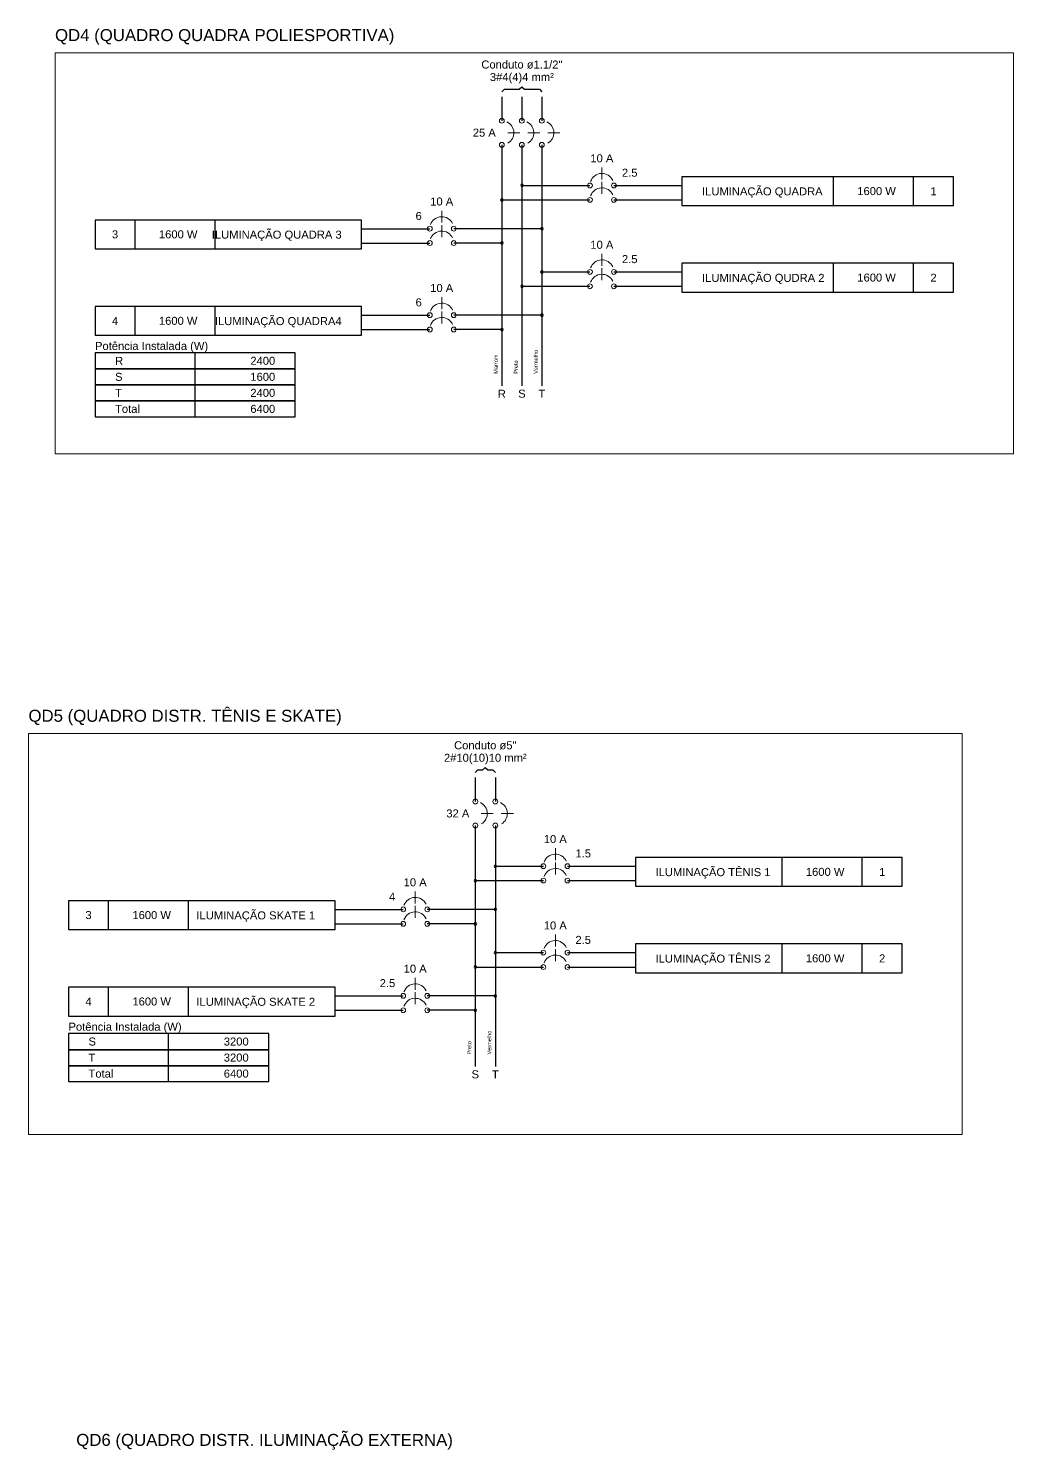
# Model space of a CAD drawing. Header units: millimetres. Extents: x -395 to 1008, y 9 to 692.
# Drawn here: x 126.13 to 139.16, y 38.1 to 56.9 of the extents above; entities that cross this region are included whole.
import ezdxf

# ---------------------------------------------------------------- set-up
doc = ezdxf.new("R2010")
doc.units = ezdxf.units.MM
doc.header["$LTSCALE"] = 0.1
doc.header["$MEASUREMENT"] = 0
for name, color, linetype, lineweight in [('.10', 200, 'Continuous', 5), ('.30', 50, 'Continuous', 5), ('.40 Interno parede', 27, 'Continuous', 5)]:
    doc.layers.add(name, color=color, linetype=linetype, lineweight=lineweight)
doc.layers.add('DI-Linhas_do_diagrama', color=9, linetype='Continuous')
doc.layers.add('DI-Textos_do_diagrama', color=7, linetype='Continuous')
doc.styles.add('Arial', font='arial.ttf')

msp = doc.modelspace()

# ---------------------------------------------------------------- linework, layer by layer
at = {"layer": '.10', "color": 200, "lineweight": 9}
for p, q in [((139.158, 56.583), (126.482, 56.583)), ((126.482, 56.583), (126.482, 51.277)), ((139.158, 51.277), (139.158, 56.583)), ((132.47, 55.524), (132.629, 55.524)), ((132.735, 55.524), (132.894, 55.524)), ((133, 55.524), (133.158, 55.524)), ((133.714, 54.906), (133.714, 55.065)), ((133.714, 54.716), (133.714, 54.875)), ((131.596, 54.335), (131.596, 54.493)), ((131.596, 54.144), (131.596, 54.303)), ((133.714, 53.763), (133.714, 53.922)), ((133.714, 53.572), (133.714, 53.731)), ((131.596, 53.191), (131.596, 53.35)), ((131.596, 53), (131.596, 53.159)), ((126.482, 51.277), (139.158, 51.277)), ((138.478, 47.577), (126.131, 47.577)), ((126.131, 47.577), (126.131, 42.272)), ((138.478, 42.272), (138.478, 47.577)), ((132.119, 46.518), (132.278, 46.518)), ((132.384, 46.518), (132.543, 46.518)), ((133.099, 45.901), (133.099, 46.06)), ((133.099, 45.71), (133.099, 45.869)), ((131.246, 45.329), (131.246, 45.488)), ((131.246, 45.138), (131.246, 45.297)), ((133.099, 44.757), (133.099, 44.916)), ((133.099, 44.566), (133.099, 44.725)), ((131.246, 44.185), (131.246, 44.344)), ((131.246, 43.995), (131.246, 44.153)), ((126.131, 42.272), (138.478, 42.272))]:
    msp.add_line(p, q, dxfattribs=at)
for centre in [(132.391, 55.683), (132.655, 55.683), (132.92, 55.683), (132.391, 55.365), (132.655, 55.365), (132.92, 55.365), (133.556, 54.827), (133.873, 54.827), (133.556, 54.636), (133.873, 54.636), (131.438, 54.255), (131.755, 54.255), (131.438, 54.065), (131.755, 54.065), (133.556, 53.683), (133.873, 53.683), (133.556, 53.493), (133.873, 53.493), (131.438, 53.111), (131.755, 53.111), (131.438, 52.921), (131.755, 52.921), (132.04, 46.677), (132.305, 46.677), (132.04, 46.359), (132.305, 46.359), (132.94, 45.821), (133.258, 45.821), (132.94, 45.631), (133.258, 45.631), (131.087, 45.25), (131.404, 45.25), (131.087, 45.059), (131.404, 45.059), (132.94, 44.678), (133.258, 44.678), (132.94, 44.487), (133.258, 44.487), (131.087, 44.106), (131.404, 44.106), (131.087, 43.915), (131.404, 43.915)]:
    msp.add_circle(centre, 0.0318, dxfattribs=at)
for centre, start, end in [((132.391, 55.524), 300, 65), ((132.655, 55.524), 300, 65), ((132.92, 55.524), 300, 65), ((133.714, 54.827), 25, 160), ((133.714, 54.636), 25, 160), ((131.596, 54.255), 25, 160), ((131.596, 54.065), 25, 160), ((133.714, 53.683), 25, 160), ((133.714, 53.493), 25, 160), ((131.596, 53.111), 25, 160), ((131.596, 52.921), 25, 160), ((132.04, 46.518), 300, 65), ((132.305, 46.518), 300, 65), ((133.099, 45.821), 25, 160), ((133.099, 45.631), 25, 160), ((131.246, 45.25), 25, 160), ((131.246, 45.059), 25, 160), ((133.099, 44.678), 25, 160), ((133.099, 44.487), 25, 160), ((131.246, 44.106), 25, 160), ((131.246, 43.915), 25, 160)]:
    msp.add_arc(centre, 0.159, start, end, dxfattribs=at)
at = {"layer": '.30', "color": 37, "lineweight": 30, "true_color": 0x855f32}
for p, q in [((132.391, 56), (132.391, 55.683)), ((132.391, 55.365), (132.391, 52.177))]:
    msp.add_line(p, q, dxfattribs=at)
at = {"layer": '.30', "color": 18, "lineweight": 30, "true_color": 0x000000}
for p, q in [((132.655, 56), (132.655, 55.683)), ((132.655, 55.365), (132.655, 52.177)), ((132.04, 46.995), (132.04, 46.677)), ((132.04, 46.359), (132.04, 43.172))]:
    msp.add_line(p, q, dxfattribs=at)
at = {"layer": '.30', "color": 244, "lineweight": 30, "true_color": 0x991b1e}
for p, q in [((132.92, 56), (132.92, 55.683)), ((132.92, 55.365), (132.92, 52.177)), ((132.305, 46.995), (132.305, 46.677)), ((132.305, 46.359), (132.305, 43.172))]:
    msp.add_line(p, q, dxfattribs=at)
at = {"layer": 'DI-Linhas_do_diagrama', "linetype": 'Continuous'}
for p, q in [((138.363, 54.941), (134.773, 54.941)), ((134.773, 54.941), (134.773, 54.56)), ((136.775, 54.56), (136.775, 54.941)), ((137.834, 54.56), (137.834, 54.941)), ((138.363, 54.56), (138.363, 54.941)), ((132.655, 54.827), (133.556, 54.827)), ((133.873, 54.827), (134.773, 54.827)), ((132.391, 54.636), (133.556, 54.636)), ((133.873, 54.636), (134.773, 54.636)), ((134.773, 54.56), (138.363, 54.56)), ((130.537, 54.37), (127.011, 54.37)), ((127.011, 54.37), (127.011, 53.988)), ((127.541, 53.988), (127.541, 54.37)), ((128.6, 53.988), (128.6, 54.37)), ((130.537, 53.988), (130.537, 54.37)), ((130.537, 54.255), (131.438, 54.255)), ((132.92, 54.255), (131.755, 54.255)), ((127.011, 53.988), (130.537, 53.988)), ((130.537, 54.065), (131.438, 54.065)), ((132.391, 54.065), (131.755, 54.065)), ((138.363, 53.798), (134.773, 53.798)), ((134.773, 53.798), (134.773, 53.416)), ((136.775, 53.416), (136.775, 53.798)), ((137.834, 53.416), (137.834, 53.798)), ((138.363, 53.416), (138.363, 53.798)), ((132.92, 53.683), (133.556, 53.683)), ((133.873, 53.683), (134.773, 53.683)), ((132.655, 53.493), (133.556, 53.493)), ((133.873, 53.493), (134.773, 53.493)), ((134.773, 53.416), (138.363, 53.416)), ((130.537, 53.226), (127.011, 53.226)), ((127.011, 53.226), (127.011, 52.845)), ((127.541, 52.845), (127.541, 53.226)), ((128.6, 52.845), (128.6, 53.226)), ((130.537, 52.845), (130.537, 53.226)), ((130.537, 53.111), (131.438, 53.111)), ((132.92, 53.111), (131.755, 53.111)), ((127.011, 52.845), (130.537, 52.845)), ((130.537, 52.921), (131.438, 52.921)), ((132.391, 52.921), (131.755, 52.921)), ((129.659, 52.612), (127.011, 52.612)), ((127.011, 52.612), (127.011, 52.4)), ((128.335, 52.4), (128.335, 52.612)), ((129.659, 52.4), (129.659, 52.612)), ((127.011, 52.4), (129.659, 52.4)), ((129.659, 52.4), (127.011, 52.4)), ((127.011, 52.4), (127.011, 52.188)), ((128.335, 52.188), (128.335, 52.4)), ((129.659, 52.188), (129.659, 52.4)), ((127.011, 52.188), (129.659, 52.188)), ((129.659, 52.188), (127.011, 52.188)), ((127.011, 52.188), (127.011, 51.976)), ((128.335, 51.976), (128.335, 52.188)), ((129.659, 51.976), (129.659, 52.188)), ((127.011, 51.976), (129.659, 51.976)), ((129.659, 51.976), (127.011, 51.976)), ((127.011, 51.976), (127.011, 51.764)), ((128.335, 51.764), (128.335, 51.976)), ((129.659, 51.764), (129.659, 51.976)), ((127.011, 51.764), (129.659, 51.764)), ((137.684, 45.936), (134.158, 45.936)), ((134.158, 45.936), (134.158, 45.555)), ((136.096, 45.555), (136.096, 45.936)), ((137.155, 45.555), (137.155, 45.936)), ((137.684, 45.555), (137.684, 45.936)), ((132.305, 45.821), (132.94, 45.821)), ((133.258, 45.821), (134.158, 45.821)), ((132.04, 45.631), (132.94, 45.631)), ((133.258, 45.631), (134.158, 45.631)), ((134.158, 45.555), (137.684, 45.555)), ((130.187, 45.364), (126.66, 45.364)), ((126.66, 45.364), (126.66, 44.983)), ((127.19, 44.983), (127.19, 45.364)), ((128.249, 44.983), (128.249, 45.364)), ((130.187, 44.983), (130.187, 45.364)), ((130.187, 45.25), (131.087, 45.25)), ((132.305, 45.25), (131.404, 45.25)), ((126.66, 44.983), (130.187, 44.983)), ((130.187, 45.059), (131.087, 45.059)), ((132.04, 45.059), (131.404, 45.059)), ((137.684, 44.792), (134.158, 44.792)), ((134.158, 44.792), (134.158, 44.411)), ((136.096, 44.411), (136.096, 44.792)), ((137.155, 44.411), (137.155, 44.792)), ((137.684, 44.411), (137.684, 44.792)), ((132.305, 44.678), (132.94, 44.678)), ((133.258, 44.678), (134.158, 44.678)), ((132.04, 44.487), (132.94, 44.487)), ((133.258, 44.487), (134.158, 44.487)), ((134.158, 44.411), (137.684, 44.411)), ((130.187, 44.22), (126.66, 44.22)), ((126.66, 44.22), (126.66, 43.839)), ((127.19, 43.839), (127.19, 44.22)), ((128.249, 43.839), (128.249, 44.22)), ((130.187, 43.839), (130.187, 44.22)), ((130.187, 44.106), (131.087, 44.106)), ((132.305, 44.106), (131.404, 44.106)), ((126.66, 43.839), (130.187, 43.839)), ((130.187, 43.915), (131.087, 43.915)), ((132.04, 43.915), (131.404, 43.915)), ((129.308, 43.606), (126.66, 43.606)), ((126.66, 43.606), (126.66, 43.394)), ((127.984, 43.394), (127.984, 43.606)), ((129.308, 43.394), (129.308, 43.606)), ((126.66, 43.394), (129.308, 43.394)), ((129.308, 43.394), (126.66, 43.394)), ((126.66, 43.394), (126.66, 43.182)), ((127.984, 43.182), (127.984, 43.394)), ((129.308, 43.182), (129.308, 43.394)), ((126.66, 43.182), (129.308, 43.182)), ((129.308, 43.182), (126.66, 43.182)), ((126.66, 43.182), (126.66, 42.971)), ((127.984, 42.971), (127.984, 43.182)), ((129.308, 42.971), (129.308, 43.182)), ((126.66, 42.971), (129.308, 42.971))]:
    msp.add_line(p, q, dxfattribs=at)
at = {"layer": 'DI-Linhas_do_diagrama'}
for points in [[(132.64, 54.827, 1), (132.671, 54.827), (132.671, 54.827, 1), (132.64, 54.827)], [(132.375, 54.636, 1), (132.407, 54.636), (132.407, 54.636, 1), (132.375, 54.636)], [(132.904, 54.255, 1), (132.936, 54.255), (132.936, 54.255, 1), (132.904, 54.255)], [(132.375, 54.065, 1), (132.407, 54.065), (132.407, 54.065, 1), (132.375, 54.065)], [(132.904, 53.683, 1), (132.936, 53.683), (132.936, 53.683, 1), (132.904, 53.683)], [(132.64, 53.493, 1), (132.671, 53.493), (132.671, 53.493, 1), (132.64, 53.493)], [(132.904, 53.111, 1), (132.936, 53.111), (132.936, 53.111, 1), (132.904, 53.111)], [(132.375, 52.921, 1), (132.407, 52.921), (132.407, 52.921, 1), (132.375, 52.921)], [(132.289, 45.821, 1), (132.32, 45.821), (132.32, 45.821, 1), (132.289, 45.821)], [(132.024, 45.631, 1), (132.056, 45.631), (132.056, 45.631, 1), (132.024, 45.631)], [(132.289, 45.25, 1), (132.32, 45.25), (132.32, 45.25, 1), (132.289, 45.25)], [(132.024, 45.059, 1), (132.056, 45.059), (132.056, 45.059, 1), (132.024, 45.059)], [(132.289, 44.678, 1), (132.32, 44.678), (132.32, 44.678, 1), (132.289, 44.678)], [(132.024, 44.487, 1), (132.056, 44.487), (132.056, 44.487, 1), (132.024, 44.487)], [(132.289, 44.106, 1), (132.32, 44.106), (132.32, 44.106, 1), (132.289, 44.106)], [(132.024, 43.915, 1), (132.056, 43.915), (132.056, 43.915, 1), (132.024, 43.915)]]:
    msp.add_lwpolyline(points, format="xyb", dxfattribs=at)
at = {"layer": 'DI-Textos_do_diagrama', "linetype": 'Continuous'}
for p, q in [((132.391, 56.067), (132.424, 56.1)), ((132.424, 56.1), (132.622, 56.1)), ((132.622, 56.1), (132.655, 56.133)), ((132.655, 56.133), (132.689, 56.1)), ((132.689, 56.1), (132.887, 56.1)), ((132.887, 56.1), (132.92, 56.067)), ((132.04, 47.061), (132.073, 47.094)), ((132.073, 47.094), (132.139, 47.094)), ((132.139, 47.094), (132.172, 47.127)), ((132.172, 47.127), (132.205, 47.094)), ((132.205, 47.094), (132.271, 47.094)), ((132.271, 47.094), (132.305, 47.061))]:
    msp.add_line(p, q, dxfattribs=at)

# ---------------------------------------------------------------- texts
at = {"layer": '.30', "color": 244, "lineweight": 30, "true_color": 0x991b1e, "char_height": 0.0529, "width": 0.64197, "attachment_point": 7, "rotation": 90.0002, "line_spacing_factor": 0.9, "style": 'Arial'}
for insert in [(132.867, 52.336), (132.252, 43.33)]:
    msp.add_mtext('Vermelho', dxfattribs=dict(at, insert=insert))
at = {"layer": '.30', "color": 37, "lineweight": 30, "true_color": 0x855f32, "insert": (132.338, 52.336), "char_height": 0.0529, "width": 0.51665, "attachment_point": 7, "rotation": 90.0002, "line_spacing_factor": 0.9, "style": 'Arial'}
msp.add_mtext('Marrom', dxfattribs=at)
at = {"layer": '.30', "color": 18, "lineweight": 30, "true_color": 0x000000, "char_height": 0.0529, "width": 0.35852, "attachment_point": 7, "rotation": 90.0002, "line_spacing_factor": 0.9, "style": 'Arial'}
for insert in [(132.603, 52.336), (131.987, 43.33)]:
    msp.add_mtext('Preto', dxfattribs=dict(at, insert=insert))
at = {"layer": '.30', "color": 37, "lineweight": 30, "true_color": 0x855f32, "insert": (132.391, 52.018), "char_height": 0.106, "width": 0.20943, "attachment_point": 8, "line_spacing_factor": 0.9, "style": 'Arial'}
msp.add_mtext('R', dxfattribs=at)
at = {"layer": '.30', "color": 18, "lineweight": 30, "true_color": 0x000000, "char_height": 0.106, "width": 0.19343, "attachment_point": 8, "line_spacing_factor": 0.9, "style": 'Arial'}
for insert in [(132.656, 52.018), (132.04, 43.013)]:
    msp.add_mtext('S', dxfattribs=dict(at, insert=insert))
at = {"layer": '.30', "color": 244, "lineweight": 30, "true_color": 0x991b1e, "char_height": 0.106, "width": 0.17714, "attachment_point": 8, "line_spacing_factor": 0.9, "style": 'Arial'}
for insert in [(132.92, 52.018), (132.305, 43.013)]:
    msp.add_mtext('T', dxfattribs=dict(at, insert=insert))
at = {"layer": '.40 Interno parede', "color": 27, "line_spacing_factor": 0.9, "style": 'Arial'}
for s, insert, char_height, width, attachment_point in [('QD4 (QUADRO QUADRA POLIESPORTIVA)', (126.482, 56.689), 0.15885, 8.89926, 7), ('Conduto ø1.1/2"', (132.656, 56.371), 0.1059, 2.10208, 8), ('3#4(4)4 mm²', (132.656, 56.177), 0.1059, 1.65985, 8), (' 25 A', (132.311, 55.471), 0.1059, 0.67714, 9), ('    10 A', (133.397, 55.132), 0.1059, 0.91885, 7), ('2.5', (133.979, 54.941), 0.1059, 0.40314, 7), ('ILUMINAÇÃO QUADRA', (135.038, 54.663), 0.1059, 3.126, 7), ('  1600 W', (137.305, 54.698), 0.1059, 1.16057, 8), ('1', (138.099, 54.698), 0.106, 0.16128, 8), ('    10 A', (131.279, 54.56), 0.1059, 0.91885, 7), ('6', (131.332, 54.369), 0.106, 0.16128, 9), ('3', (127.276, 54.126), 0.106, 0.16128, 8), ('  1600 W', (128.07, 54.126), 0.1059, 1.16057, 8), ('ILUMINAÇÃO QUADRA 3', (130.273, 54.091), 0.1059, 3.36785, 9), ('    10 A', (133.397, 53.988), 0.1059, 0.91885, 7), ('2.5', (133.979, 53.798), 0.1059, 0.40314, 7), ('ILUMINAÇÃO QUDRA 2', (135.038, 53.519), 0.1059, 3.17442, 7), ('  1600 W', (137.305, 53.554), 0.1059, 1.16057, 8), ('2', (138.099, 53.554), 0.106, 0.16128, 8), ('    10 A', (131.279, 53.416), 0.1059, 0.91885, 7), ('6', (131.332, 53.226), 0.106, 0.16128, 9), ('4', (127.276, 52.982), 0.106, 0.16128, 8), ('  1600 W', (128.07, 52.982), 0.1059, 1.16057, 8), ('ILUMINAÇÃO QUADRA4', (130.273, 52.947), 0.1059, 3.28728, 9), ('Potência Instalada (W)', (127.011, 52.619), 0.1059, 2.93356, 7), ('R', (127.276, 52.453), 0.106, 0.20943, 7), ('  2400', (129.394, 52.453), 0.1059, 0.80628, 9), ('S', (127.276, 52.241), 0.106, 0.19343, 7), ('  1600', (129.394, 52.241), 0.1059, 0.80628, 9), ('T', (127.276, 52.029), 0.106, 0.17714, 7), ('  2400', (129.394, 52.029), 0.1059, 0.80628, 9), ('Total', (127.276, 51.817), 0.1059, 0.64471, 7), ('  6400', (129.394, 51.817), 0.1059, 0.80628, 9), ('QD5 (QUADRO DISTR. TÊNIS E SKATE)', (126.131, 47.684), 0.15885, 8.21434, 7), ('Conduto ø5"', (132.172, 47.365), 0.1059, 1.61836, 8), ('2#10(10)10 mm²', (132.172, 47.171), 0.1059, 2.14371, 8), (' 32 A', (131.961, 46.465), 0.1059, 0.67714, 9), ('    10 A', (132.781, 46.126), 0.1059, 0.91885, 7), ('1.5', (133.364, 45.936), 0.1059, 0.40314, 7), ('ILUMINAÇÃO TÊNIS 1', (134.423, 45.657), 0.1059, 2.98114, 7), ('  1600 W', (136.625, 45.692), 0.1059, 1.16057, 8), ('1', (137.42, 45.692), 0.106, 0.16128, 8), ('    10 A', (130.928, 45.554), 0.1059, 0.91885, 7), ('4', (130.981, 45.364), 0.106, 0.16128, 9), ('3', (126.925, 45.12), 0.106, 0.16128, 8), ('  1600 W', (127.719, 45.12), 0.1059, 1.16057, 8), ('ILUMINAÇÃO SKATE 1', (129.922, 45.085), 0.1059, 3.07799, 9), ('    10 A', (132.781, 44.983), 0.1059, 0.91885, 7), ('2.5', (133.364, 44.792), 0.1059, 0.40314, 7), ('ILUMINAÇÃO TÊNIS 2', (134.423, 44.513), 0.1059, 2.98114, 7), ('  1600 W', (136.625, 44.548), 0.1059, 1.16057, 8), ('2', (137.42, 44.548), 0.106, 0.16128, 8), ('    10 A', (130.928, 44.411), 0.1059, 0.91885, 7), ('2.5', (130.981, 44.22), 0.1059, 0.40314, 9), ('4', (126.925, 43.977), 0.106, 0.16128, 8), ('  1600 W', (127.719, 43.977), 0.1059, 1.16057, 8), ('ILUMINAÇÃO SKATE 2', (129.922, 43.942), 0.1059, 3.07799, 9), ('Potência Instalada (W)', (126.66, 43.613), 0.1059, 2.93356, 7), ('S', (126.925, 43.447), 0.106, 0.19343, 7), ('  3200', (129.043, 43.447), 0.1059, 0.80628, 9), ('T', (126.925, 43.235), 0.106, 0.17714, 7), ('  3200', (129.043, 43.235), 0.1059, 0.80628, 9), ('Total', (126.925, 43.023), 0.1059, 0.64471, 7), ('  6400', (129.043, 43.023), 0.1059, 0.80628, 9), ('QD6 (QUADRO DISTR. ILUMINAÇÃO EXTERNA)', (126.763, 38.103), 0.15885, 9.87658, 7)]:
    msp.add_mtext(s, dxfattribs=dict(at, insert=insert, char_height=char_height, width=width, attachment_point=attachment_point))

doc.saveas('drawing.dxf')
